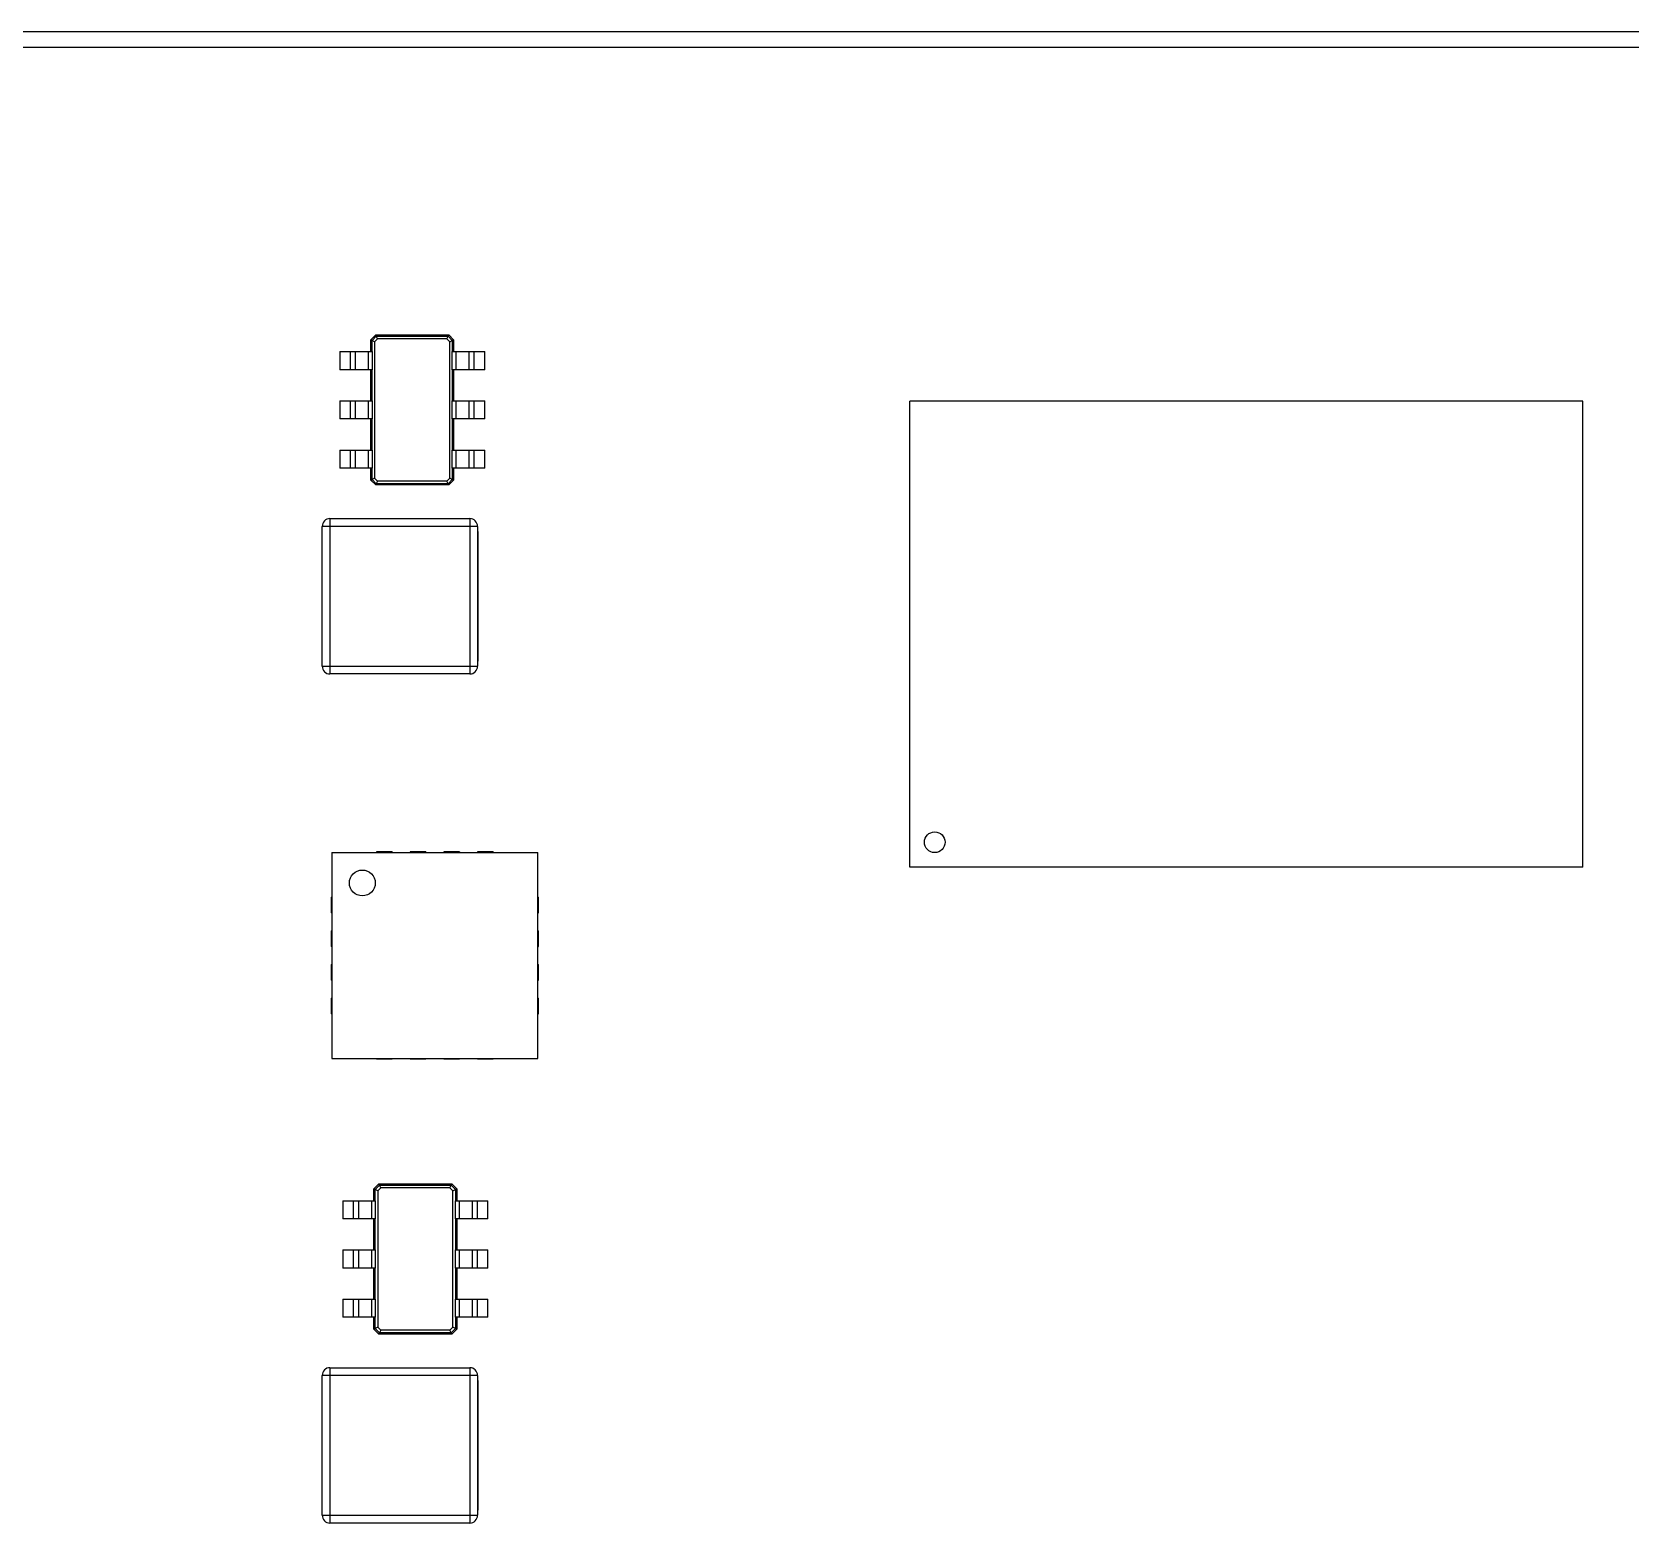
# Model space of a CAD drawing. Header units: millimetres. Extents: x -17 to 297, y -6 to 233.
# Drawn here: x 44.8 to 75.66, y 92.18 to 120.98 of the extents above; entities that cross this region are included whole.
import ezdxf

# ---------------------------------------------------------------- set-up
doc = ezdxf.new("R2010")
doc.units = ezdxf.units.MM
doc.header["$MEASUREMENT"] = 0
doc.layers.add('图层0000', color=7, linetype='Continuous', lineweight=25)

msp = doc.modelspace()

# ---------------------------------------------------------------- linework, layer by layer
at = {"layer": '图层0000', "color": 7, "linetype": 'Continuous', "lineweight": 25}
for p, q in [((88.202, 120.975), (6.902, 120.975)), ((88.402, 120.675), (4.902, 120.675)), ((51.34, 115.03), (51.435, 115.125)), ((51.34, 114.8), (51.34, 115.03)), ((51.365, 115.018), (51.34, 115.03)), ((51.365, 115.018), (51.447, 115.1)), ((51.365, 114.8), (51.365, 115.018)), ((51.414, 114.993), (51.365, 115.018)), ((51.472, 115.051), (51.414, 114.993)), ((51.414, 114.993), (51.414, 112.357)), ((51.435, 115.125), (52.845, 115.125)), ((51.447, 115.1), (51.435, 115.125)), ((51.447, 115.1), (52.832, 115.1)), ((51.472, 115.051), (51.447, 115.1)), ((52.808, 115.051), (51.472, 115.051)), ((52.808, 115.051), (52.832, 115.1)), ((52.866, 114.993), (52.808, 115.051)), ((52.832, 115.1), (52.845, 115.125)), ((52.832, 115.1), (52.915, 115.018)), ((52.845, 115.125), (52.94, 115.03)), ((52.866, 114.993), (52.915, 115.018)), ((52.866, 112.357), (52.866, 114.993)), ((52.915, 115.018), (52.94, 115.03)), ((52.915, 115.018), (52.915, 114.8)), ((52.94, 115.03), (52.94, 114.8)), ((50.74, 114.8), (50.94, 114.8)), ((50.74, 114.8), (50.74, 114.45)), ((50.94, 114.8), (51.04, 114.8)), ((50.94, 114.8), (50.94, 114.45)), ((51.04, 114.8), (51.29, 114.8)), ((51.04, 114.8), (51.04, 114.45)), ((51.04, 114.8), (51.04, 114.45)), ((51.29, 114.8), (51.34, 114.8)), ((51.29, 114.8), (51.29, 114.45)), ((51.34, 114.8), (51.365, 114.8)), ((51.365, 114.8), (51.365, 114.45)), ((52.915, 114.45), (52.915, 114.8)), ((52.915, 114.8), (52.94, 114.8)), ((52.94, 114.8), (52.99, 114.8)), ((52.99, 114.8), (53.24, 114.8)), ((52.99, 114.45), (52.99, 114.8)), ((53.24, 114.8), (53.34, 114.8)), ((53.24, 114.45), (53.24, 114.8)), ((53.24, 114.45), (53.24, 114.8)), ((53.34, 114.8), (53.54, 114.8)), ((53.34, 114.45), (53.34, 114.8)), ((53.54, 114.45), (53.54, 114.8)), ((50.94, 114.45), (50.74, 114.45)), ((51.04, 114.45), (50.94, 114.45)), ((51.29, 114.45), (51.04, 114.45)), ((51.34, 114.45), (51.29, 114.45)), ((51.34, 113.85), (51.34, 114.45)), ((51.365, 114.45), (51.34, 114.45)), ((51.365, 113.85), (51.365, 114.45)), ((52.915, 114.45), (52.915, 113.85)), ((52.94, 114.45), (52.915, 114.45)), ((52.94, 114.45), (52.94, 113.85)), ((52.99, 114.45), (52.94, 114.45)), ((53.24, 114.45), (52.99, 114.45)), ((53.34, 114.45), (53.24, 114.45)), ((53.54, 114.45), (53.34, 114.45)), ((50.74, 113.85), (50.94, 113.85)), ((50.74, 113.85), (50.74, 113.5)), ((50.94, 113.85), (51.04, 113.85)), ((50.94, 113.85), (50.94, 113.5)), ((51.04, 113.85), (51.29, 113.85)), ((51.04, 113.85), (51.04, 113.5)), ((51.04, 113.85), (51.04, 113.5)), ((51.29, 113.85), (51.34, 113.85)), ((51.29, 113.85), (51.29, 113.5)), ((51.34, 113.85), (51.365, 113.85)), ((51.365, 113.85), (51.365, 113.5)), ((52.915, 113.5), (52.915, 113.85)), ((52.915, 113.85), (52.94, 113.85)), ((52.94, 113.85), (52.99, 113.85)), ((52.99, 113.85), (53.24, 113.85)), ((52.99, 113.5), (52.99, 113.85)), ((53.24, 113.85), (53.34, 113.85)), ((53.24, 113.5), (53.24, 113.85)), ((53.24, 113.5), (53.24, 113.85)), ((53.34, 113.85), (53.54, 113.85)), ((53.34, 113.5), (53.34, 113.85)), ((53.54, 113.5), (53.54, 113.85)), ((61.752, 104.845), (61.752, 113.845)), ((74.752, 113.845), (61.752, 113.845)), ((74.752, 104.845), (74.752, 113.845)), ((50.94, 113.5), (50.74, 113.5)), ((51.04, 113.5), (50.94, 113.5)), ((51.29, 113.5), (51.04, 113.5)), ((51.34, 113.5), (51.29, 113.5)), ((51.34, 112.9), (51.34, 113.5)), ((51.365, 113.5), (51.34, 113.5)), ((51.365, 112.9), (51.365, 113.5)), ((52.915, 113.5), (52.915, 112.9)), ((52.94, 113.5), (52.915, 113.5)), ((52.94, 113.5), (52.94, 112.9)), ((52.99, 113.5), (52.94, 113.5)), ((53.24, 113.5), (52.99, 113.5)), ((53.34, 113.5), (53.24, 113.5)), ((53.54, 113.5), (53.34, 113.5)), ((50.74, 112.9), (50.94, 112.9)), ((50.74, 112.9), (50.74, 112.55)), ((50.94, 112.9), (51.04, 112.9)), ((50.94, 112.9), (50.94, 112.55)), ((51.04, 112.9), (51.29, 112.9)), ((51.04, 112.9), (51.04, 112.55)), ((51.04, 112.9), (51.04, 112.55)), ((51.29, 112.9), (51.34, 112.9)), ((51.29, 112.9), (51.29, 112.55)), ((51.34, 112.9), (51.365, 112.9)), ((51.365, 112.9), (51.365, 112.55)), ((52.915, 112.55), (52.915, 112.9)), ((52.915, 112.9), (52.94, 112.9)), ((52.94, 112.9), (52.99, 112.9)), ((52.99, 112.9), (53.24, 112.9)), ((52.99, 112.55), (52.99, 112.9)), ((53.24, 112.9), (53.34, 112.9)), ((53.24, 112.55), (53.24, 112.9)), ((53.24, 112.55), (53.24, 112.9)), ((53.34, 112.9), (53.54, 112.9)), ((53.34, 112.55), (53.34, 112.9)), ((53.54, 112.55), (53.54, 112.9)), ((50.94, 112.55), (50.74, 112.55)), ((51.04, 112.55), (50.94, 112.55)), ((51.29, 112.55), (51.04, 112.55)), ((51.34, 112.55), (51.29, 112.55)), ((51.34, 112.32), (51.34, 112.55)), ((51.365, 112.55), (51.34, 112.55)), ((51.365, 112.333), (51.365, 112.55)), ((51.414, 112.357), (51.365, 112.333)), ((51.472, 112.299), (51.414, 112.357)), ((52.808, 112.299), (52.866, 112.357)), ((52.915, 112.333), (52.866, 112.357)), ((52.915, 112.55), (52.915, 112.333)), ((52.94, 112.55), (52.915, 112.55)), ((52.94, 112.55), (52.94, 112.32)), ((52.99, 112.55), (52.94, 112.55)), ((53.24, 112.55), (52.99, 112.55)), ((53.34, 112.55), (53.24, 112.55)), ((53.54, 112.55), (53.34, 112.55)), ((51.365, 112.333), (51.34, 112.32)), ((51.435, 112.225), (51.34, 112.32)), ((51.447, 112.25), (51.365, 112.333)), ((51.447, 112.25), (51.435, 112.225)), ((52.845, 112.225), (51.435, 112.225)), ((51.472, 112.299), (51.447, 112.25)), ((52.832, 112.25), (51.447, 112.25)), ((52.808, 112.299), (51.472, 112.299)), ((52.832, 112.25), (52.808, 112.299)), ((52.915, 112.333), (52.832, 112.25)), ((52.845, 112.225), (52.832, 112.25)), ((52.94, 112.32), (52.845, 112.225)), ((52.94, 112.32), (52.915, 112.333)), ((50.402, 108.725), (50.402, 111.425)), ((50.552, 111.425), (50.402, 111.425)), ((50.552, 111.575), (53.252, 111.575)), ((50.552, 111.575), (50.552, 111.425)), ((53.252, 111.425), (50.552, 111.425)), ((50.552, 111.425), (50.552, 108.725)), ((53.252, 111.575), (53.252, 111.425)), ((53.402, 111.425), (53.252, 111.425)), ((53.252, 111.425), (53.252, 108.725)), ((53.402, 111.425), (53.402, 108.725)), ((50.402, 111.325), (50.392, 111.325)), ((50.392, 111.325), (50.392, 108.825)), ((53.412, 111.325), (53.402, 111.325)), ((53.412, 108.825), (53.412, 111.325)), ((50.402, 108.825), (50.392, 108.825)), ((50.402, 108.725), (50.552, 108.725)), ((50.552, 108.725), (53.252, 108.725)), ((50.552, 108.725), (50.552, 108.575)), ((53.252, 108.725), (53.402, 108.725)), ((53.252, 108.725), (53.252, 108.575)), ((53.412, 108.825), (53.402, 108.825)), ((53.252, 108.575), (50.552, 108.575)), ((50.59, 105.125), (54.565, 105.125)), ((50.59, 105.125), (50.59, 101.15)), ((51.752, 105.138), (51.452, 105.138)), ((51.452, 105.138), (51.452, 105.125)), ((51.752, 105.138), (51.752, 105.125)), ((52.402, 105.138), (52.102, 105.138)), ((52.102, 105.138), (52.102, 105.125)), ((52.402, 105.138), (52.402, 105.125)), ((53.052, 105.138), (52.752, 105.138)), ((52.752, 105.138), (52.752, 105.125)), ((53.052, 105.138), (53.052, 105.125)), ((53.702, 105.138), (53.402, 105.138)), ((53.402, 105.138), (53.402, 105.125)), ((53.702, 105.138), (53.702, 105.125)), ((54.565, 101.15), (54.565, 105.125)), ((74.752, 104.845), (61.752, 104.845)), ((50.577, 104.263), (50.59, 104.263)), ((50.577, 104.263), (50.577, 103.963)), ((54.565, 104.263), (54.577, 104.263)), ((54.577, 103.963), (54.577, 104.263)), ((50.59, 103.963), (50.577, 103.963)), ((54.565, 103.963), (54.577, 103.963)), ((50.577, 103.613), (50.59, 103.613)), ((50.577, 103.613), (50.577, 103.313)), ((54.565, 103.613), (54.577, 103.613)), ((54.577, 103.313), (54.577, 103.613)), ((50.59, 103.313), (50.577, 103.313)), ((54.565, 103.313), (54.577, 103.313)), ((50.577, 102.963), (50.59, 102.963)), ((50.577, 102.963), (50.577, 102.663)), ((54.565, 102.963), (54.577, 102.963)), ((54.577, 102.663), (54.577, 102.963)), ((50.59, 102.663), (50.577, 102.663)), ((54.565, 102.663), (54.577, 102.663)), ((50.577, 102.313), (50.59, 102.313)), ((50.577, 102.313), (50.577, 102.013)), ((54.565, 102.313), (54.577, 102.313)), ((54.577, 102.013), (54.577, 102.313)), ((50.59, 102.013), (50.577, 102.013)), ((54.565, 102.013), (54.577, 102.013)), ((50.59, 101.15), (54.565, 101.15)), ((51.452, 101.138), (51.452, 101.15)), ((51.452, 101.138), (51.752, 101.138)), ((51.752, 101.15), (51.752, 101.138)), ((52.102, 101.138), (52.102, 101.15)), ((52.102, 101.138), (52.402, 101.138)), ((52.402, 101.15), (52.402, 101.138)), ((52.752, 101.138), (52.752, 101.15)), ((52.752, 101.138), (53.052, 101.138)), ((53.052, 101.15), (53.052, 101.138)), ((53.402, 101.138), (53.402, 101.15)), ((53.402, 101.138), (53.702, 101.138)), ((53.702, 101.15), (53.702, 101.138)), ((51.402, 98.63), (51.497, 98.725)), ((51.402, 98.4), (51.402, 98.63)), ((51.427, 98.618), (51.402, 98.63)), ((51.427, 98.618), (51.51, 98.7)), ((51.427, 98.4), (51.427, 98.618)), ((51.476, 98.593), (51.427, 98.618)), ((51.534, 98.651), (51.476, 98.593)), ((51.476, 98.593), (51.476, 95.957)), ((51.497, 98.725), (52.907, 98.725)), ((51.51, 98.7), (51.497, 98.725)), ((51.51, 98.7), (52.895, 98.7)), ((51.534, 98.651), (51.51, 98.7)), ((52.87, 98.651), (51.534, 98.651)), ((52.87, 98.651), (52.895, 98.7)), ((52.928, 98.593), (52.87, 98.651)), ((52.895, 98.7), (52.907, 98.725)), ((52.895, 98.7), (52.977, 98.618)), ((52.907, 98.725), (53.002, 98.63)), ((52.928, 98.593), (52.977, 98.618)), ((52.928, 95.957), (52.928, 98.593)), ((52.977, 98.618), (53.002, 98.63)), ((52.977, 98.618), (52.977, 98.4)), ((53.002, 98.63), (53.002, 98.4)), ((50.802, 98.4), (51.002, 98.4)), ((50.802, 98.4), (50.802, 98.05)), ((51.002, 98.4), (51.102, 98.4)), ((51.002, 98.4), (51.002, 98.05)), ((51.102, 98.4), (51.352, 98.4)), ((51.102, 98.4), (51.102, 98.05)), ((51.352, 98.4), (51.402, 98.4)), ((51.352, 98.4), (51.352, 98.05)), ((51.402, 98.4), (51.427, 98.4)), ((51.427, 98.4), (51.427, 98.05)), ((52.977, 98.05), (52.977, 98.4)), ((52.977, 98.4), (53.002, 98.4)), ((53.002, 98.4), (53.052, 98.4)), ((53.052, 98.4), (53.302, 98.4)), ((53.052, 98.05), (53.052, 98.4)), ((53.302, 98.4), (53.402, 98.4)), ((53.302, 98.05), (53.302, 98.4)), ((53.402, 98.4), (53.602, 98.4)), ((53.402, 98.05), (53.402, 98.4)), ((53.602, 98.05), (53.602, 98.4)), ((51.002, 98.05), (50.802, 98.05)), ((51.102, 98.05), (51.002, 98.05)), ((51.352, 98.05), (51.102, 98.05)), ((51.402, 98.05), (51.352, 98.05)), ((51.402, 97.45), (51.402, 98.05)), ((51.427, 98.05), (51.402, 98.05)), ((51.427, 97.45), (51.427, 98.05)), ((52.977, 98.05), (52.977, 97.45)), ((53.002, 98.05), (52.977, 98.05)), ((53.002, 98.05), (53.002, 97.45)), ((53.052, 98.05), (53.002, 98.05)), ((53.302, 98.05), (53.052, 98.05)), ((53.402, 98.05), (53.302, 98.05)), ((53.602, 98.05), (53.402, 98.05)), ((50.802, 97.45), (51.002, 97.45)), ((50.802, 97.45), (50.802, 97.1)), ((51.002, 97.45), (51.102, 97.45)), ((51.002, 97.45), (51.002, 97.1)), ((51.102, 97.45), (51.352, 97.45)), ((51.102, 97.45), (51.102, 97.1)), ((51.352, 97.45), (51.402, 97.45)), ((51.352, 97.45), (51.352, 97.1)), ((51.402, 97.45), (51.427, 97.45)), ((51.427, 97.45), (51.427, 97.1)), ((52.977, 97.1), (52.977, 97.45)), ((52.977, 97.45), (53.002, 97.45)), ((53.002, 97.45), (53.052, 97.45)), ((53.052, 97.45), (53.302, 97.45)), ((53.052, 97.1), (53.052, 97.45)), ((53.302, 97.45), (53.402, 97.45)), ((53.302, 97.1), (53.302, 97.45)), ((53.402, 97.45), (53.602, 97.45)), ((53.402, 97.1), (53.402, 97.45)), ((53.602, 97.1), (53.602, 97.45)), ((51.002, 97.1), (50.802, 97.1)), ((51.102, 97.1), (51.002, 97.1)), ((51.352, 97.1), (51.102, 97.1)), ((51.402, 97.1), (51.352, 97.1)), ((51.402, 96.5), (51.402, 97.1)), ((51.427, 97.1), (51.402, 97.1)), ((51.427, 96.5), (51.427, 97.1)), ((52.977, 97.1), (52.977, 96.5)), ((53.002, 97.1), (52.977, 97.1)), ((53.002, 97.1), (53.002, 96.5)), ((53.052, 97.1), (53.002, 97.1)), ((53.302, 97.1), (53.052, 97.1)), ((53.402, 97.1), (53.302, 97.1)), ((53.602, 97.1), (53.402, 97.1)), ((50.802, 96.5), (51.002, 96.5)), ((50.802, 96.5), (50.802, 96.15)), ((51.002, 96.5), (51.102, 96.5)), ((51.002, 96.5), (51.002, 96.15)), ((51.102, 96.5), (51.352, 96.5)), ((51.102, 96.5), (51.102, 96.15)), ((51.352, 96.5), (51.402, 96.5)), ((51.352, 96.5), (51.352, 96.15)), ((51.402, 96.5), (51.427, 96.5)), ((51.427, 96.5), (51.427, 96.15)), ((52.977, 96.15), (52.977, 96.5)), ((52.977, 96.5), (53.002, 96.5)), ((53.002, 96.5), (53.052, 96.5)), ((53.052, 96.5), (53.302, 96.5)), ((53.052, 96.15), (53.052, 96.5)), ((53.302, 96.5), (53.402, 96.5)), ((53.302, 96.15), (53.302, 96.5)), ((53.402, 96.5), (53.602, 96.5)), ((53.402, 96.15), (53.402, 96.5)), ((53.602, 96.15), (53.602, 96.5)), ((51.002, 96.15), (50.802, 96.15)), ((51.102, 96.15), (51.002, 96.15)), ((51.352, 96.15), (51.102, 96.15)), ((51.402, 96.15), (51.352, 96.15)), ((51.402, 95.92), (51.402, 96.15)), ((51.427, 96.15), (51.402, 96.15)), ((51.427, 95.933), (51.427, 96.15)), ((52.977, 96.15), (52.977, 95.933)), ((53.002, 96.15), (52.977, 96.15)), ((53.002, 96.15), (53.002, 95.92)), ((53.052, 96.15), (53.002, 96.15)), ((53.302, 96.15), (53.052, 96.15)), ((53.402, 96.15), (53.302, 96.15)), ((53.602, 96.15), (53.402, 96.15)), ((51.427, 95.933), (51.402, 95.92)), ((51.497, 95.825), (51.402, 95.92)), ((51.476, 95.957), (51.427, 95.933)), ((51.51, 95.85), (51.427, 95.933)), ((51.534, 95.899), (51.476, 95.957)), ((51.51, 95.85), (51.497, 95.825)), ((52.907, 95.825), (51.497, 95.825)), ((51.534, 95.899), (51.51, 95.85)), ((52.895, 95.85), (51.51, 95.85)), ((52.87, 95.899), (51.534, 95.899)), ((52.87, 95.899), (52.928, 95.957)), ((52.895, 95.85), (52.87, 95.899)), ((52.977, 95.933), (52.895, 95.85)), ((52.907, 95.825), (52.895, 95.85)), ((53.002, 95.92), (52.907, 95.825)), ((52.977, 95.933), (52.928, 95.957)), ((53.002, 95.92), (52.977, 95.933)), ((50.552, 95.175), (53.252, 95.175)), ((50.552, 95.175), (50.552, 95.025)), ((53.252, 95.175), (53.252, 95.025)), ((50.402, 94.925), (50.392, 94.925)), ((50.392, 94.925), (50.392, 92.425)), ((50.402, 92.325), (50.402, 95.025)), ((50.552, 95.025), (50.402, 95.025)), ((53.252, 95.025), (50.552, 95.025)), ((50.552, 95.025), (50.552, 92.325)), ((53.402, 95.025), (53.252, 95.025)), ((53.252, 95.025), (53.252, 92.325)), ((53.402, 95.025), (53.402, 92.325)), ((53.412, 94.925), (53.402, 94.925)), ((53.412, 92.425), (53.412, 94.925)), ((50.402, 92.425), (50.392, 92.425)), ((50.402, 92.325), (50.552, 92.325)), ((50.552, 92.325), (53.252, 92.325)), ((50.552, 92.325), (50.552, 92.175)), ((53.252, 92.325), (53.402, 92.325)), ((53.252, 92.325), (53.252, 92.175)), ((53.412, 92.425), (53.402, 92.425)), ((53.252, 92.175), (50.552, 92.175))]:
    msp.add_line(p, q, dxfattribs=at)
for centre, radius in [((62.232, 105.325), 0.2), ((51.177, 104.538), 0.25)]:
    msp.add_circle(centre, radius, dxfattribs=at)
for centre, start, end in [((50.552, 111.425), 90, 180), ((53.252, 111.425), 0, 90), ((50.552, 108.725), 180, 270), ((53.252, 108.725), 270, 0), ((50.552, 95.025), 90, 180), ((53.252, 95.025), 0, 90), ((50.552, 92.325), 180, 270), ((53.252, 92.325), 270, 0)]:
    msp.add_arc(centre, 0.15, start, end, dxfattribs=at)

doc.saveas('drawing.dxf')
